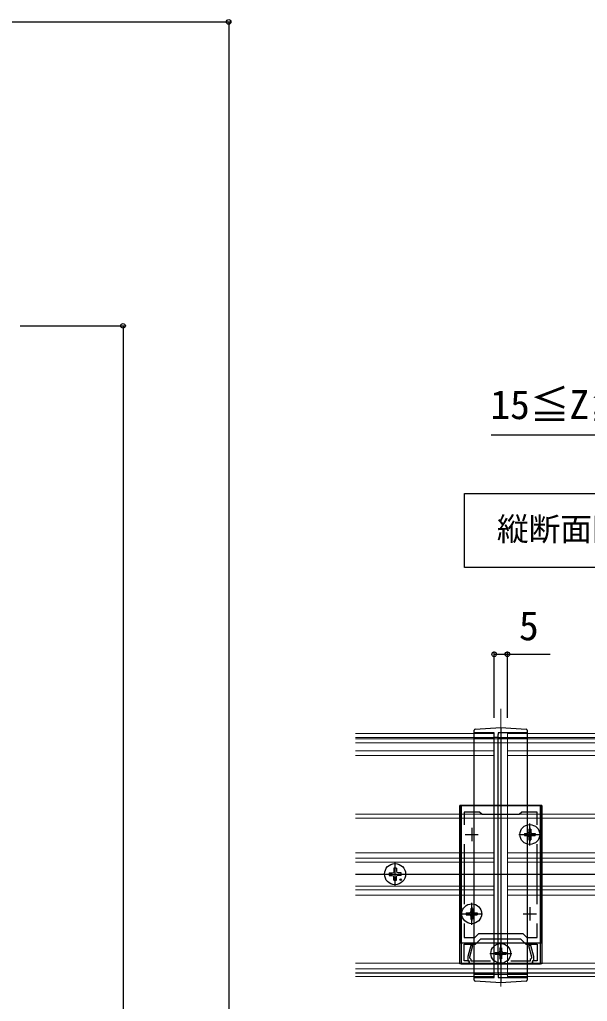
# Model space of a CAD drawing. Units: millimetres, scale not verified. Extents: x -875 to 875, y -1300 to 1294.
# Drawn here: x -496.1 to -281.2, y 582 to 953.5 of the extents above; entities that cross this region are included whole.
import ezdxf
from ezdxf.enums import TextEntityAlignment as Align

# ---------------------------------------------------------------- set-up
doc = ezdxf.new("R2010")
doc.units = ezdxf.units.MM
doc.header["$LTSCALE"] = 8
for name, color, linetype in [('0-1_USER1', 3, 'Continuous'), ('0-2_YKK_11', 7, 'Continuous'), ('0-5_YKK_13', 4, 'Continuous'), ('0-7_YKK_D', 6, 'Continuous'), ('0-9_YSS_K', 3, 'Continuous')]:
    doc.layers.add(name, color=color, linetype=linetype)
doc.layers.add('0-4_YKK_12', color=2, linetype='Continuous', lineweight=18)
doc.styles.add('ＭＳ ゴシック', font='')
doc.styles.get('ＭＳ ゴシック').set_extended_font_data('MS Gothic')

msp = doc.modelspace()

# ---------------------------------------------------------------- linework, layer by layer
at = {"layer": '0-1_USER1'}
msp.add_lwpolyline([(-327.652, 746.22), (-327.652, 774.22), (-232.071, 774.22), (-232.071, 746.22)], close=True, dxfattribs=at)
at = {"layer": '0-2_YKK_11'}
for p, q in [((-324.973, 647.674), (-324.973, 642.674)), ((-302.973, 647.674), (-302.973, 642.674)), ((-327.473, 645.174), (-322.473, 645.174)), ((-305.473, 645.174), (-300.473, 645.174)), ((-327.773, 641.541), (-327.773, 618.808)), ((-300.173, 618.808), (-300.173, 641.541)), ((-324.973, 617.674), (-324.973, 612.674)), ((-302.973, 617.674), (-302.973, 612.674)), ((-327.473, 615.174), (-322.473, 615.174)), ((-305.473, 615.174), (-300.473, 615.174)), ((-313.973, 602.674), (-313.973, 597.674)), ((-316.473, 600.174), (-311.473, 600.174))]:
    msp.add_line(p, q, dxfattribs=at)
msp.add_lwpolyline([(-328.973, 656.174), (-328.973, 596.174), (-325.973, 596.174), (-325.973, 597.374), (-327.773, 597.374), (-327.773, 603.674), (-323.473, 603.674), (-321.473, 605.674), (-306.473, 605.674), (-304.473, 603.674), (-300.173, 603.674), (-300.173, 597.374), (-301.973, 597.374), (-301.973, 596.174), (-298.973, 596.174), (-298.973, 656.174)], close=True, dxfattribs=at)
for points in [[(-300.173, 648.808), (-300.173, 653.674), (-305.973, 653.674), (-306.973, 652.674), (-320.973, 652.674), (-321.973, 653.674), (-327.773, 653.674), (-327.773, 648.808)], [(-327.773, 611.541), (-327.773, 606.174), (-323.801, 606.174), (-322.301, 607.674), (-305.645, 607.674), (-304.145, 606.174), (-300.173, 606.174), (-300.173, 611.541)], [(-317.83, 597.174), (-325.173, 597.174), (-325.173, 597.874), (-325.473, 598.174), (-325.673, 598.374), (-325.673, 598.869), (-324.519, 603.174), (-325.348, 603.174), (-326.473, 598.974), (-326.473, 597.574), (-326.273, 597.374), (-325.973, 597.074), (-325.973, 596.174), (-301.973, 596.174), (-301.973, 597.074), (-301.673, 597.374), (-301.473, 597.574), (-301.473, 598.974), (-302.598, 603.174), (-303.427, 603.174), (-302.273, 598.869), (-302.273, 598.374), (-302.473, 598.174), (-302.773, 597.874), (-302.773, 597.174), (-310.116, 597.174)]]:
    msp.add_lwpolyline(points, dxfattribs=at)
at = {"layer": '0-4_YKK_12'}
for p, q in [((-313.973, 692.674), (-313.973, 587.674)), ((-316.473, 683.374), (-368.973, 683.374)), ((-316.473, 681.874), (-368.973, 681.874)), ((-368.973, 681.374), (-188.973, 681.374)), ((-368.973, 679.874), (-188.973, 679.874)), ((-316.473, 591.374), (-316.473, 683.374)), ((-311.473, 591.374), (-311.473, 683.374)), ((-311.473, 683.374), (803.527, 683.374)), ((-311.473, 681.874), (803.527, 681.874)), ((-368.973, 676.874), (-316.473, 676.874)), ((803.527, 676.874), (-311.473, 676.874)), ((-368.973, 675.087), (-316.473, 675.087)), ((803.527, 675.087), (-311.473, 675.087)), ((-188.973, 652.874), (-368.973, 652.874)), ((-188.973, 651.374), (-368.973, 651.374)), ((-368.973, 638.174), (-316.473, 638.174)), ((-316.473, 636.174), (-368.973, 636.174)), ((803.527, 638.174), (-311.473, 638.174)), ((-311.473, 636.174), (803.527, 636.174)), ((-316.473, 634.674), (-368.973, 634.674)), ((-311.473, 634.674), (803.527, 634.674)), ((-316.473, 625.674), (-368.973, 625.674)), ((-316.473, 624.174), (-368.973, 624.174)), ((-311.473, 625.674), (803.527, 625.674)), ((-311.473, 624.174), (803.527, 624.174)), ((-368.973, 622.174), (-316.473, 622.174)), ((803.527, 622.174), (-311.473, 622.174)), ((-368.973, 596.474), (-316.473, 596.474)), ((803.527, 596.474), (-311.473, 596.474)), ((-368.973, 594.374), (-188.973, 594.374)), ((-368.973, 592.874), (-188.973, 592.874)), ((-316.473, 592.674), (-368.973, 592.674)), ((-316.473, 591.374), (-368.973, 591.374)), ((-311.473, 592.674), (803.527, 592.674)), ((-311.473, 591.374), (803.527, 591.374))]:
    msp.add_line(p, q, dxfattribs=at)
at = {"layer": '0-5_YKK_13'}
for p, q in [((-323.973, 683.52), (-323.973, 684.686)), ((-316.473, 683.674), (-323.973, 683.674)), ((-323.597, 685.086), (-313.973, 685.674)), ((-316.473, 682.985), (-316.473, 683.674)), ((-313.973, 685.674), (-313.973, 684.388)), ((-313.973, 685.674), (-304.349, 685.086)), ((-313.973, 684.388), (-313.973, 677.385)), ((-303.973, 684.686), (-303.973, 683.52)), ((-323.973, 676.694), (-323.973, 683.52)), ((-323.973, 681.874), (-316.473, 681.874)), ((-316.473, 675.985), (-316.473, 682.985)), ((-314.973, 681.874), (-316.473, 681.874)), ((-314.973, 675.985), (-314.973, 682.985)), ((-314.973, 681.874), (-303.973, 681.874)), ((-303.973, 683.52), (-303.973, 676.694)), ((-323.973, 673.979), (-323.973, 676.694)), ((-303.973, 676.694), (-303.973, 673.979)), ((-323.973, 593.49), (-323.973, 673.979)), ((-316.473, 674.1), (-316.473, 675.985)), ((-316.473, 593.1), (-316.473, 674.1)), ((-314.973, 674.1), (-314.973, 675.985)), ((-314.973, 593.1), (-314.973, 674.1)), ((-303.973, 673.979), (-303.973, 593.49)), ((-303.323, 647.224), (-302.623, 647.224)), ((-303.323, 647.224), (-303.323, 646.024)), ((-302.973, 641.024), (-302.973, 649.324)), ((-302.623, 647.224), (-302.623, 646.024)), ((-307.123, 645.174), (-298.823, 645.174)), ((-305.023, 645.524), (-305.023, 644.824)), ((-305.023, 645.524), (-303.823, 645.524)), ((-305.023, 644.824), (-303.823, 644.824)), ((-303.323, 644.324), (-303.323, 643.124)), ((-303.323, 643.124), (-302.623, 643.124)), ((-302.623, 644.324), (-302.623, 643.124)), ((-302.123, 645.524), (-300.923, 645.524)), ((-302.123, 644.824), (-300.923, 644.824)), ((-300.923, 645.524), (-300.923, 644.824)), ((-354.473, 632.419), (-354.492, 631.311)), ((-353.973, 625.774), (-353.973, 634.574)), ((-353.473, 632.419), (-353.454, 631.311)), ((-358.373, 630.174), (-349.573, 630.174)), ((-356.218, 630.674), (-355.11, 630.694)), ((-356.218, 629.674), (-355.11, 629.655)), ((-355.11, 630.694), (-354.593, 630.794)), ((-355.11, 629.655), (-354.593, 629.555)), ((-354.492, 631.311), (-354.593, 630.794)), ((-354.492, 629.037), (-354.593, 629.555)), ((-354.473, 627.929), (-354.492, 629.037)), ((-353.473, 627.929), (-353.454, 629.037)), ((-353.454, 631.311), (-353.353, 630.794)), ((-353.454, 629.037), (-353.353, 629.555)), ((-352.836, 630.694), (-353.353, 630.794)), ((-352.836, 629.655), (-353.353, 629.555)), ((-351.728, 630.674), (-352.836, 630.694)), ((-351.728, 629.674), (-352.836, 629.655)), ((-325.323, 617.224), (-324.623, 617.224)), ((-325.323, 617.224), (-325.323, 616.024)), ((-324.973, 611.024), (-324.973, 619.324)), ((-324.623, 617.224), (-324.623, 616.024)), ((-329.123, 615.174), (-320.823, 615.174)), ((-327.023, 615.524), (-327.023, 614.824)), ((-327.023, 615.524), (-325.823, 615.524)), ((-327.023, 614.824), (-325.823, 614.824)), ((-325.323, 614.324), (-325.323, 613.124)), ((-325.323, 613.124), (-324.623, 613.124)), ((-324.623, 614.324), (-324.623, 613.124)), ((-324.123, 615.524), (-322.923, 615.524)), ((-324.123, 614.824), (-322.923, 614.824)), ((-322.923, 615.524), (-322.923, 614.824)), ((-314.323, 602.224), (-313.623, 602.224)), ((-314.323, 602.224), (-314.323, 601.024)), ((-313.973, 596.024), (-313.973, 604.324)), ((-313.623, 602.224), (-313.623, 601.024)), ((-318.123, 600.174), (-309.823, 600.174)), ((-316.023, 600.524), (-316.023, 599.824)), ((-316.023, 600.524), (-314.823, 600.524)), ((-316.023, 599.824), (-314.823, 599.824)), ((-314.323, 599.324), (-314.323, 598.124)), ((-313.623, 599.324), (-313.623, 598.124)), ((-313.123, 600.524), (-311.923, 600.524)), ((-313.123, 599.824), (-311.923, 599.824)), ((-311.923, 600.524), (-311.923, 599.824)), ((-314.323, 598.124), (-313.623, 598.124)), ((-323.973, 590.062), (-323.973, 593.49)), ((-323.973, 592.374), (-316.473, 592.374)), ((-314.973, 593.1), (-314.973, 591.074)), ((-314.973, 591.074), (-303.973, 591.074)), ((-313.973, 592.854), (-313.973, 589.074)), ((-303.973, 593.49), (-303.973, 590.062))]:
    msp.add_line(p, q, dxfattribs=at)
for points in [[(-303.973, 683.674), (-314.973, 683.674), (-314.973, 682.985)], [(-313.973, 677.385), (-313.973, 673.861), (-313.973, 592.854)], [(-323.973, 591.074), (-316.473, 591.074), (-316.473, 593.1)], [(-316.473, 592.374), (-314.973, 592.374), (-303.973, 592.374)], [(-304.349, 589.663), (-313.973, 589.074), (-323.597, 589.663)]]:
    msp.add_lwpolyline(points, dxfattribs=at)
for points in [[(-298.473, 656.174), (-329.473, 656.174), (-329.473, 604.174), (-298.473, 604.174)], [(-298.473, 596.174), (-329.473, 596.174), (-329.473, 656.174), (-298.473, 656.174)]]:
    msp.add_lwpolyline(points, close=True, dxfattribs=at)
for centre, radius in [((-302.973, 645.174), 3.75), ((-353.973, 630.174), 4), ((-351.852, 628.053), 0.3), ((-324.973, 615.174), 3.75), ((-313.973, 600.174), 3.75)]:
    msp.add_circle(centre, radius, dxfattribs=at)
for centre, radius, start, end in [((-323.573, 684.686), 0.4, 93.5, 180), ((-304.373, 684.686), 0.4, 0, 86.5), ((-303.823, 646.024), 0.5, 270, 0), ((-303.823, 644.324), 0.5, 0, 90), ((-302.123, 646.024), 0.5, 180, 270), ((-302.123, 644.324), 0.5, 90, 180), ((-353.973, 630.174), 2.3, 77.44414, 102.55586), ((-353.973, 630.174), 2.3, 167.44414, 192.55586), ((-353.973, 630.174), 2.3, 257.44414, 282.55586), ((-353.973, 630.174), 2.3, 347.44414, 12.55586), ((-325.823, 616.024), 0.5, 270, 0), ((-325.823, 614.324), 0.5, 0, 90), ((-324.123, 616.024), 0.5, 180, 270), ((-324.123, 614.324), 0.5, 90, 180), ((-314.823, 601.024), 0.5, 270, 0), ((-314.823, 599.324), 0.5, 0, 90), ((-313.123, 601.024), 0.5, 180, 270), ((-313.123, 599.324), 0.5, 90, 180), ((-323.573, 590.062), 0.4, 180, 266.5), ((-304.373, 590.062), 0.4, 273.5, 0)]:
    msp.add_arc(centre, radius, start, end, dxfattribs=at)
at = {"layer": '0-7_YKK_D'}
for p, q in [((-640.178, 952.653), (-415.978, 952.653)), ((-416.978, 952.653), (-416.978, 124.653)), ((-495.978, 837.653), (-455.978, 837.653)), ((-456.978, 837.653), (-456.978, 124.653)), ((-316.473, 689.374), (-316.473, 714.374)), ((-311.473, 689.374), (-311.473, 714.374))]:
    msp.add_line(p, q, dxfattribs=at)
for points in [[(-181.054, 796.295), (-198.554, 796.295), (-317.617, 796.295)], [(-316.473, 713.374), (-311.473, 713.374), (-295.28, 713.374)]]:
    msp.add_lwpolyline(points, dxfattribs=at)
for centre in [(-416.978, 952.653), (-456.978, 837.653), (-316.473, 713.374), (-311.473, 713.374)]:
    msp.add_circle(centre, 0.875, dxfattribs=at)
at = {"layer": '0-9_YSS_K'}
msp.add_line((-368.973, 630.174), (864.027, 630.174), dxfattribs=at)

# ---------------------------------------------------------------- texts
at = {"layer": '0-1_USER1', "style": 'ＭＳ ゴシック'}
msp.add_text('縦断面図', height=8.798, dxfattribs=at).set_placement((-315.432, 753.727), align=Align.BOTTOM_LEFT)
at = {"layer": '0-7_YKK_D', "style": 'ＭＳ ゴシック'}
for s, p in [('15≦Z≦27.5', (-317.918, 799.062)), ('5', (-307.081, 715.374))]:
    msp.add_text(s, height=11, dxfattribs=at).set_placement(p, align=Align.BOTTOM_LEFT)

doc.saveas('drawing.dxf')
